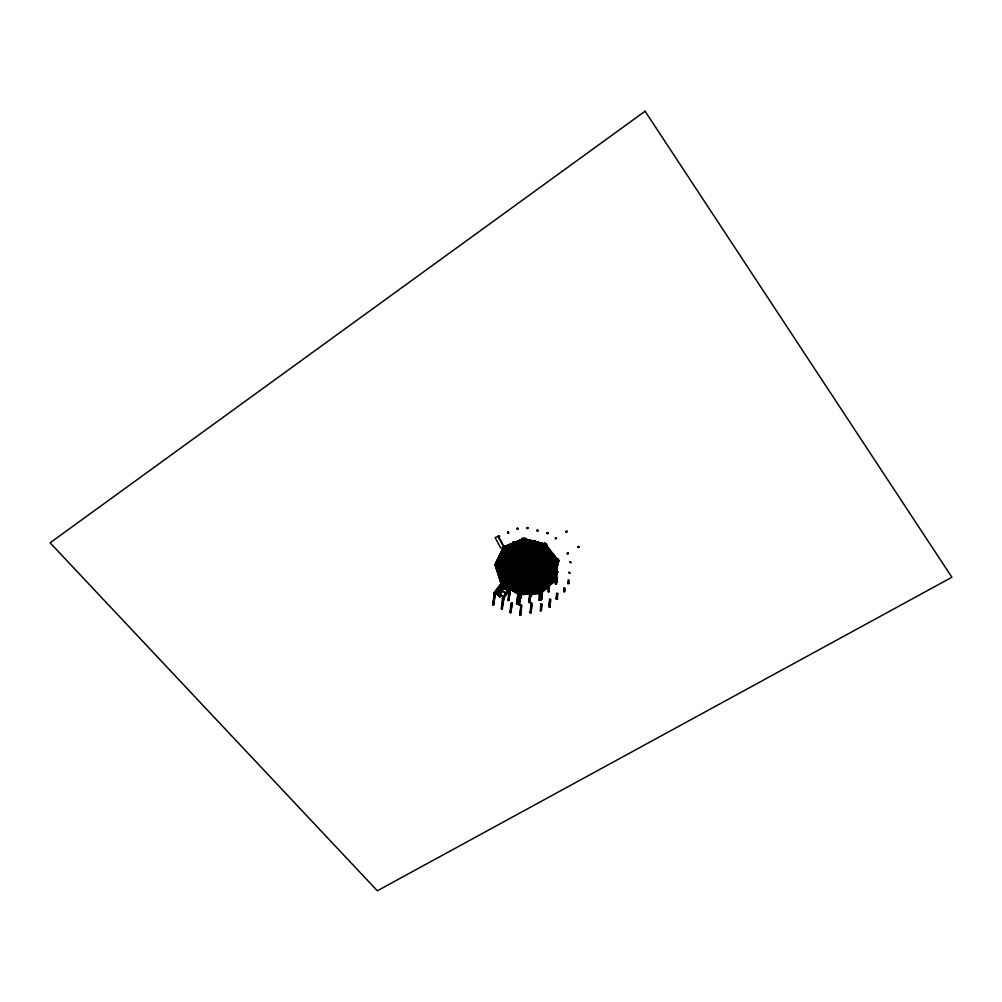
<?xml version="1.0" encoding="UTF-8"?>
<svg xmlns="http://www.w3.org/2000/svg" width="1002" height="1002" viewBox="0 0 1002 1002"><rect width="100%" height="100%" fill="white"/><g stroke="black" fill="none" stroke-linecap="round" stroke-linejoin="round"><path stroke-width="1.5" d="M567.896 583.602L568.911 582.863L567.896 583.602L568.134 579.933M568.835 583.69L569.061 580.008M564.051 587.986L564.452 591.531L564.715 588.575M563.675 588.312L564.164 591.781L564.339 587.748M564.164 591.781L564.99 588.337M557.463 596.29L557.275 599.196L556.611 598.607M556.636 593.121L556.235 598.933L556.899 599.522L557.939 593.134M556.912 594.249L556.511 598.682L557.175 599.271L557.375 596.365M556.235 598.933L557.187 593.998M514.226 566.055L495.188 564.151L495.101 565.153L514.164 566.881L517.458 559.554L503.618 547.23L495.151 564.339L514.226 566.055L518.097 558.978C525.211 553.38 536.483 556.686 539.364 565.228L520.602 576.676L539.352 564.965L557.914 560.844L557.676 560.03L539.126 564.239L539.352 565.291L557.362 566.706M556.348 578.855L556.047 584.028L555.596 580.584M556.899 571.628L538.951 569.887L525.061 578.567L538.938 570.05L557.989 571.779M556.999 570.476L539.038 568.948L523.595 578.455L539.026 569.061M556.348 581.097L556.135 583.953L555.772 580.145L538.375 572.756L532.037 578.116C524.096 580.847 514.214 575.687 514.189 566.694L495.126 564.978L496.078 565.228L501.764 582.45L496.103 565.053L495.126 564.978L500.95 583.126L536.496 560.807M557.175 568.585L539.201 567.057M557.538 564.815L540.642 564.239M557.713 562.924L546.654 562.873M557.801 562.097L549.66 562.197M539.364 565.228L557.914 560.844M555.308 580.834L555.759 584.279L556.624 580.847M556.999 582.613L557.074 581.786L556.072 582.525L556.999 582.613L557.275 578.943M496.053 565.065L504.945 547.255M496.478 565.642L497.581 565.378M496.591 564.113L497.643 564.552M556.937 561.245L555.246 579.219L556.148 579.582L555.095 579.469M557.901 561.02L557.676 560.03L556.724 560.268M556.811 558.828L552.302 561.596M555.759 584.279L555.96 580.258M556.285 578.079C519.875 571.528 581.886 581.373 545.526 575.236M543.785 563.362L537.285 554.895L543.635 563.65L546.265 563.049L557.613 564.076L546.641 562.974L555.571 557.25M556.185 558.039L549.284 562.285M554.707 581.06L550.824 577.49M555.308 579.043L540.266 593.472L518.71 594.562L501.238 583.452L494.161 592.658L498.47 595.338L505.509 586.12L498.47 595.338M543.635 563.65L554.958 556.461M553.217 582.375L545.163 575.186L542.708 574.033L556.561 575.173L539.777 573.232L524.885 554.281L539.903 573.069M511.684 566.656L513.037 566.957M511.746 565.829L512.836 565.579M513.199 566.606L515.529 574.133L513.325 565.792M550.85 599.334L549.635 607.25L548.971 606.661L550.085 600.223M549.635 607.25L550.085 601.375M553.079 562.122L551.639 577.478M553.718 554.883L519.813 575.975L509.667 588.6M550.461 601.05L549.91 606.999L549.246 606.423L549.923 598.996M551.826 583.502L540.566 573.62L539.903 574.284L551.075 584.241M541.644 565.291L541.719 564.552L557.425 565.967L540.629 564.339L554.331 555.672M551.877 561.345L542.032 548.983M537.736 562.372L552.478 553.292M550.749 577.102L552.115 562.335M548.971 606.661L549.547 599.321M553.104 554.081L538.362 563.162M551.075 584.153L538.199 572.831M548.758 586.195L535.97 574.797M548.169 587.122L548.482 592.032L548.82 586.558M548.833 586.195L536.057 574.71M549.109 587.46L548.758 591.794L548.457 586.884M501.463 583.991L502.227 584.467L495.226 593.522L494.462 593.046L501.488 583.803L551.864 552.503M549.209 587.385L548.858 591.706L548.545 586.796M548.482 592.032L549.484 587.134M550.336 578.029L538.562 588.187M550.624 550.912L535.87 560.018M548.006 586.834L535.318 575.373M548.094 586.846L535.306 575.461M551.238 551.714L500.95 583.126M548.319 562.16L539.928 551.676M533.728 576.851L546.616 588.061M547.405 575.674L548.557 563.149M547.994 576.388L554.056 581.636M546.103 576.225L536.558 584.454M545.126 589.351L533.102 578.818M539.377 565.053L538.75 572.192L532.876 577.778L517.959 558.577M543.547 590.829L535.607 583.602L534.442 581.323M545.176 575.085L556.461 576.2L545.526 575.336M546.265 563.049L555.559 557.337M547.593 547.042L538.274 552.891L536.734 554.795M544.387 590.003L534.429 581.423L535.657 593.485L534.266 581.01M548.219 547.843L536.508 555.158L534.968 557.062M540.028 564.038L539.226 573.106M541.055 571.992L540.967 572.906L556.636 574.321L539.865 572.931L551.814 583.59M540.779 610.631L541.218 603.93M541.443 593.046L540.829 598.958L541.493 599.547L542.107 593.635M542.17 591.944L538.274 588.587L537.11 586.32M546.34 545.539L540.266 550.336L542.32 543.234M541.356 603.918L540.917 610.619L540.829 609.805M541.08 593.372L540.541 599.196L541.205 599.785L542.383 593.397M541.218 609.792L540.391 610.656L541.305 610.594L541.744 603.893M542.808 591.481L536.934 586.095L535.782 583.828M546.892 546.153L540.266 550.336M541.305 610.594L541.832 604.707M546.967 546.253L538.512 552.515M539.201 591.481L539.251 600.323L540.178 600.261L540.842 592.971M538.976 563.951L557.663 560.218L544.687 543.923L533.765 557.939L534.605 558.715M555.759 580.321L538.362 572.931L538.763 572.004L556.16 579.394L541.093 593.146L540.679 592.182L554.87 579.757M543.172 570.927L528.254 552.127M543.172 573.883L544.036 564.164M540.541 599.196L541.731 592.808M540.391 610.656L540.829 603.955M541.205 599.785L541.731 593.961M509.467 563.863L524.384 582.663L544.048 570.388M539.251 600.323L539.79 594.487M542.846 563.4L536.709 555.809M540.228 592.195L539.652 600.298L539.552 599.484M541.869 574.422L534.554 580.697M540.316 594.462L539.777 600.286L539.69 599.472M542.345 573.983L552.465 583.026L542.696 574.133M542.27 573.495L543.084 564.389M542.42 571.39L527.503 552.603L529.144 551.501L544.036 570.489M543.272 563.65L554.945 556.548M544.011 546.428L544.888 545.151L556.711 560.456M540.178 600.261L540.754 592.169M543.222 543.472L541.832 548.244M538.8 593.284L538.274 588.5M540.654 572.605L525.737 553.843L526.814 554.093L530.734 540.328M545.439 544.6L544.687 543.923L543.861 545.151L523.332 539.677L504.958 547.468L523.357 539.727M539.264 573.319L533.302 578.58L523.144 579.006M542.17 543.297L540.053 550.524M540.917 562.911L541.443 563.688L554.331 555.759M536.947 586.007L537.874 593.434L537.11 586.408M537.986 574.108L523.069 555.271L537.974 574.196M541.268 542.971L538.287 552.803M536.709 593.422L535.607 583.515M538.763 572.004L556.148 579.582L558.064 560.719L559.003 560.794L557.989 561.546M538.8 571.679L556.724 573.394L541.042 572.092M538.876 570.739L556.799 572.568L538.863 570.827M539.126 567.909L557.074 569.737L539.114 567.996M539.289 566.03L557.25 567.858L539.276 566.117M536.834 593.409L535.769 583.915M538.838 573.67L523.933 554.732M539.026 573.695L524.121 554.757M540.228 542.721L536.521 555.07M537.548 573.407L550.323 584.892M533.552 593.71L531.786 577.954M533.678 593.71L532.137 579.945L533.077 579.795M534.605 593.56L533.089 578.918L534.266 581.11L544.374 590.103M536.709 574.146L549.584 585.544M531.373 603.116L530.546 612.798M531.511 603.116L530.684 612.786L530.584 611.984M532.513 593.685L530.872 577.916M545.126 589.452L533.978 579.432M530.985 611.959L530.058 612.009L530.158 612.823L531.073 612.761L531.899 603.091M534.567 576.125L547.355 587.498L534.58 576.025M531.073 612.761L531.837 605.371M534.617 578.868L533.966 579.532M532.989 577.302L545.865 588.8M535.106 557.713L540.065 564.201L535.106 557.713L526.025 555.133L516.782 558.966L513.262 565.779M531.461 593.748L529.682 577.991L531.624 595.914M535.318 559.417L549.998 550.123L535.256 559.229M536.984 541.894L532.475 557.525M537.11 541.932L532.613 557.563M530.158 612.823L530.985 603.141M533.828 576.676L518.823 558.039M535.945 556.598L536.483 557.388L549.447 549.522L515.354 570.614L498.207 574.296M529.369 602.465L530.058 594.336M540.266 593.472L531.799 577.853M549.096 549.071L535.932 556.799L548.758 548.532L534.968 557.15L539.063 542.42L535.106 556.173L534.216 555.847M530.146 595.138L529.507 602.452L529.419 601.638M530.409 593.91L528.63 578.066L530.546 593.81M532.037 578.116L517.019 559.028L513.638 561.345L528.568 580.095L513.675 561.195M535.932 541.731L531.448 557.262M529.67 594.361L528.981 602.49L529.908 602.427L530.584 594.299M536.057 541.756L531.574 557.3M529.908 602.427L530.835 593.647M532.488 578.73L524.008 579.457L523.645 580.734M530.747 577.929L532.5 593.785M531.085 578.329L516.143 559.655M533.502 557.876L538.137 542.282L534.204 555.935M528.981 602.49L529.757 595.163M529.357 579.482L514.439 560.632L529.469 579.319M533.853 541.118L529.369 556.749M528.304 594.048L526.513 578.292M528.442 594.036L526.526 578.204M530.321 578.88L515.291 560.093M526.351 594.073L524.547 578.329M527.265 594.011L525.474 578.267M527.403 594.011L525.599 578.254M525.173 594.148L523.482 579.444M525.311 594.136L523.733 580.396M526.864 581.06L512.035 562.26M529.507 556.774L534.229 540.479L535.143 540.717L530.409 557.012M526.977 580.985L512.022 562.347M531.774 540.592L527.428 556.26M527.703 578.217L529.357 593.973M526.213 594.173L524.647 580.333L523.72 580.484M525.248 582.137L510.319 563.324M526.939 567.984L526.852 568.773L527.215 568.021M527.303 567.232L527.002 568.447L526.238 567.307M528.342 556.486L514.565 565.404L498.107 558.302M526.088 567.633L527.215 568.923L527.303 568.134M527.215 568.923L527.829 567.057L526.601 566.556L525.987 568.435M530.86 540.366L526.401 555.997M521.366 605.246L520.288 614.977L521.466 606.047M527.515 552.515L524.109 554.845M527.29 556.323L531.761 540.679M520.852 605.283L519.9 614.99L520.815 614.94L521.766 605.221M529.808 540.191L525.511 554.782L518.147 540.855M523.345 578.392L516.331 573.645M518.084 559.154L504.269 546.654L518.084 559.154L526.125 556.022M526.601 553.304L541.619 572.104M522.029 594.349L521.215 587.335M522.167 594.336L521.316 587.009M524.033 579.281L524.284 579.92M519.9 614.99L521.24 605.258M524.246 578.617L532.062 577.929M522.28 577.428L512.272 590.328M520.263 595.802L519.211 604.619L519.111 603.805M522.38 577.59L512.285 590.241M524.948 556.185L517.17 541.343M525.073 555.384L517.37 558.527M519.65 595.025L518.673 604.657L519.6 604.594L520.84 594.311M516.644 592.959C522.743 585.869 526.113 578.392 515.88 592.483M525.198 556.085L522.894 538.074L522.042 538.425L522.455 539.189M525.524 554.695L525.248 552.252M522.067 584.379L523.207 594.361L521.967 584.805M521.115 594.399L520.564 589.627M523.157 577.979L513.162 590.779M527.603 539.552L524.923 549.547L525.198 551.989L528.768 539.928L525.236 552.34L518.986 540.504M524.121 594.311L522.806 581.836L523.47 579.532L514.026 591.33M517.846 593.56L516.581 603.843L517.358 604.319L518.948 594.85M521.391 576.964L511.396 589.79M524.071 554.269L524.923 553.843M521.516 576.952L511.508 589.852L509.767 588.675M523.996 556.486L516.093 541.694M524.935 549.459L519.95 540.103M525.649 539.051L524.284 543.936L524.56 546.391C529.782 530.722 523.545 544.499 524.898 549.109M518.71 594.562L523.37 578.217L524.271 578.43L519.612 594.775L541.118 592.959L555.772 580.145M539.853 592.495L519.825 593.948L539.84 592.683M518.673 604.657L519.737 595.839M510.632 589.314L520.526 576.325M517.358 604.319L518.698 593.109M524.209 547.731L511.245 552.866M501.726 582.488L518.948 593.723L500.975 582.939M516.744 593.121L521.203 587.423L520.552 589.715L517.52 593.51M521.228 557.701L512.824 542.22L513.663 541.869L522.08 557.275M521.341 556.348L536.358 575.186L521.328 556.436M522.205 555.809L537.11 574.722L522.318 555.734M498.771 536.997L499.61 536.646L499.196 535.882L495.101 537.573L500.8 548.107L524.171 538.775L504.231 546.829M524.271 539.677L544.124 544.837M515.779 592.42L522.055 584.467L522.731 582.074L514.903 591.869M520.151 558.051L512.235 543.284M523.921 554.82L520.577 556.899L535.456 575.874L520.577 556.811M523.219 539.013L523.332 539.903M518.773 575.223L508.891 588.212L518.76 575.323M521.103 557.751L513.312 542.921M517.132 574.196L507.037 586.959M519.687 557.513L534.605 576.4L519.8 557.438M521.867 539.402L524.284 543.936M511.133 603.354L509.968 612.247L510.744 612.723L511.972 602.903M516.03 572.342L498.783 576.213L515.992 572.217M517.458 559.554L503.593 547.418L504.319 548.031L503.593 547.418L504.269 546.654M511.646 602.703L510.406 612.51L512.085 602.979M507.025 587.059L515.754 575.762M510.744 612.723L512.41 603.179M516.268 573.232L499.121 577.227M518.36 558.79L510.431 544.023L517.232 557.062L516.393 557.413L509.354 544.474L516.756 558.352L501.338 551.801L515.692 558.039L515.316 558.79L500.912 552.653M499.372 578.029L514.402 574.547M497.906 573.382L515.116 569.474M516.043 562.347L499.635 555.146M500.073 554.294L516.544 561.295M516.756 558.352L514.79 556.611L501.789 550.85M515.429 570.601L534.63 558.54M515.479 574.422L506.148 586.508L514.978 575.273M516.907 560.632L500.449 553.542M517.207 559.053L520.539 557.062M515.704 571.303L498.508 575.211M517.345 559.78L500.925 552.565M512.974 575.962L510.782 577.403L499.973 579.845M513.249 575.373L510.331 566.531M514.189 566.694L497.017 570.639M513.287 575.774L505.284 585.97M514.815 564.715L498.357 557.726M515.241 563.863L498.733 556.974M514.126 573.833L514.389 574.634M514.865 568.673L497.593 572.568M515.679 562.999L499.209 556.01M508.778 599.659L510.168 589.401M512.272 554.269L502.152 550.186L514.527 556.273M509.317 589.852L507.926 600.123L508.703 600.599L510.469 587.999M514.652 557.262L510.419 565.529M514.79 556.611L508.39 544.863M508.703 600.599L510.795 588.212M512.448 575.862L509.342 566.443M515.253 542.044L523.144 556.924L515.128 542.095M507.976 579.043C490.216 582.613 505.659 580.859 510.481 577.503M511.872 565.541L512.247 564.79M510.795 577.315L504.419 585.318M512.06 567.22L511.797 566.418L496.716 569.725M512.799 561.796L527.816 580.559L512.786 561.884M509.53 588.825C510.444 590.165 502.265 600.624 502.503 597.843L519.637 575.874L539.026 564.314M496.754 569.837L512.811 566.067L497.506 559.442M508.365 600.398L509.855 589.038L502.403 598.532M512.548 554.607L507.538 545.301L512.26 554.356L502.641 549.121M514.164 542.483L522.18 557.312M509.492 577.691L505.684 566.117M501.238 586.583L508.189 590.917L501.301 586.145M508.189 590.917L508.465 590.191L501.526 585.857M511.283 554.269L505.772 565.103M498.971 589.163L505.897 593.485M496.416 568.81L509.717 565.792L497.08 560.293L510.093 565.917L512.799 566.155M505.835 593.923L506.123 593.209L500.336 589.602M508.29 578.855L503.53 584.867M510.106 565.817L496.441 569.023M508.703 578.179L504.695 566.03M511.07 562.861L526.1 581.611L511.058 562.949M502.503 597.843L501.326 608.565L502.09 609.041L504.081 598.031M510.569 553.63L504.783 565.015M504.607 585.757L497.593 594.787L504.72 585.819M503.142 598.419L501.651 608.765L503.755 597.831M505.747 579.995L501.038 565.692M501.764 608.828L503.317 597.555M503.505 596.929L496.629 592.169L503.568 596.491M505.797 580.396L502.766 584.391M502.09 609.041L503.643 597.756M503.718 596.641L496.779 592.332M503.017 548.37L510.031 552.265M510.306 552.515L506.473 545.652M503.73 585.206L496.867 594.123M496.228 561.997L503.893 565.353L506.624 565.504M503.843 585.281L496.729 594.249M506.999 565.541L496.103 567.996M501.714 585.13L500.95 584.654L499.196 596.365L499.985 596.854L502.252 584.291L495.251 593.334M507.2 550.624L500.136 564.602M502.779 584.304L502.152 584.968M502.854 584.667L501.125 586.734M502.966 584.73L495.138 594.023L502.578 584.492M508.064 550.511L505.634 546.002M501.063 584.279L494.049 593.334L501.238 583.452M503.906 565.266L495.827 566.982M499.647 596.641L501.526 583.615L502.265 583.302M500.061 595.902L501.789 584.204L501.276 584.855M499.985 596.854L502.002 583.928M502.115 584.003L494.9 593.322M498.896 589.602L499.184 588.888M500.562 581.661L507.964 579.131M495.802 567.069L503.518 565.228M499.985 579.757L510.469 577.603M495.564 566.18L500.812 564.978L495.802 562.861M499.397 577.941L515.466 574.509L513.274 575.862L499.672 578.943M493.573 604.457L492.946 605.058L494.963 592.382L495.727 592.858L493.385 605.333L492.608 604.845L494.487 592.858M493.385 605.333L495.289 592.595M495.852 593.71L498.508 590.128M494.049 593.334L494.237 592.495L498.495 595.15M492.946 605.058L494.788 593.247L498.508 588.45M498.771 556.962L515.228 563.951M506.611 565.604L496.654 561.145M522.618 579.507L522.743 580.509M519.612 594.775L519.85 593.76M524.422 538.888L524.785 538.112M527.365 528.492L527.728 527.703M524.948 539.026L525.173 538.212L524.259 537.974L524.033 538.788L544.863 544.023L545.088 543.209L543.948 543.798M526.1 539.264L524.422 545.163L521.453 539.577M527.14 539.514L524.747 547.969L520.489 539.978M524.885 549.196L527.603 539.64M528.179 539.777L525.061 550.762L519.512 540.366M529.231 540.04L525.374 553.555L518.548 540.767M526.363 553.981L530.271 540.303M526.839 556.21L531.31 540.566M527.879 556.461L532.35 540.829M528.33 556.573L532.939 540.98L528.455 556.611L514.364 565.654L497.856 558.778L512.235 564.877M528.906 556.724L533.39 541.093M519.124 594.462L519.349 593.685M523.532 579.093L523.758 578.304M529.945 556.987L534.63 540.579M537.373 531.01L537.611 530.183M519.249 594.499L519.474 593.71M523.658 579.131L523.883 578.342M534.517 541.431L534.755 540.617M537.498 531.035L537.736 530.221M530.985 557.237L535.469 541.606M532.012 557.5L536.521 541.869M533.051 557.763L537.56 542.132M534.655 556.047L538.6 542.395M539.64 542.658L535.732 556.16L548.482 548.282M540.679 542.921L537.498 553.893L547.856 547.48M541.719 543.184L539.276 551.614L547.23 546.691M542.758 543.447L541.042 549.334L546.616 545.89M544.337 543.886L544.574 543.084M547.355 533.515L547.593 532.701M544.462 543.923L544.7 543.109M547.493 533.552L547.731 532.726M527.829 567.057L527.578 568.172L526.726 567.821M539.489 573.795L540.629 573.895M553.492 579.369L554.294 580.095M556.598 579.093L556.987 578.379M514.94 574.058L514.314 574.885M515.955 575.323L514.853 575.561M526.902 566.831L527.891 567.007M503.142 584.629L506.874 579.807L500.436 581.26M504.019 585.181L509.379 578.267L500.136 580.358M504.895 585.719L511.872 576.726L499.835 579.444M505.772 586.27L514.377 575.186L499.547 578.542M492.608 604.845L493.898 604.669M499.196 596.365L500.499 596.177M506.649 586.821L515.354 575.611M499.535 596.578L500.161 595.977M507.526 587.36L517.508 574.522M508.39 587.911L518.385 575.073M506.273 591.869L508.052 589.439M509.267 588.462L519.261 575.624M534.554 557.087L535.168 556.31M543.522 544.938L543.234 545.94M534.104 558.152L534.63 557.475L534.204 558.214M545.013 544.136L544.487 544.825L545.126 544.211M510.143 589.001L520.138 576.175M510.532 589.239L520.514 576.413M534.517 558.615L545.464 544.412M536.27 556.999L535.331 557.575M511.02 589.552L521.015 576.726M511.884 590.09L521.892 577.277M512.761 590.641L522.768 577.828M513.249 590.942L521.992 579.67L522.756 580.246L514.013 591.418M513.638 591.18L522.368 580.008M501.326 608.565L502.616 608.377M507.926 600.123L509.216 599.935M514.514 591.731L523.144 580.684L524.71 594.274M508.252 600.323L508.891 599.735M514.89 591.969L522.806 581.836M515.379 592.27L522.393 583.314L523.658 594.336M516.255 592.821L521.629 585.945L522.618 594.399M517.12 593.359L520.877 588.575L521.566 594.474M509.968 612.247L511.258 612.059M516.581 603.843L517.871 603.667M510.306 612.447L510.82 611.784M517.433 603.392L516.907 604.056L518.172 593.773L517.019 604.118L517.546 603.454M556.624 561.684L555.484 561.571M555.233 560.769L556.473 559.93M504.344 548.582L505.396 549.021M505.547 547.493L506.048 548.432M515.629 558.139L516.368 559.091M516.28 557.563L517.245 558.214M555.108 583.678L556.423 583.703M547.818 591.443L549.134 591.468M563.512 591.193L564.827 591.205M503.543 586.082L503.004 585.331M509.454 563.951L513.638 561.345M545.714 544.524L546.478 544.048M555.484 538.462L556.26 537.986M566.092 531.887L566.869 531.411M545.789 544.625L546.553 544.149M555.571 538.562L556.335 538.087M566.18 531.999L566.957 531.511M546.027 544.925L546.791 544.449L546.253 543.76L545.476 544.224L557.876 560.08L558.64 559.617L557.337 559.392M515.078 569.762L533.841 557.989L515.103 569.574L497.894 573.47M534.968 558.978L549.722 549.86M535.594 559.767L550.336 550.662M536.208 560.556L550.962 551.451M501.213 583.227L501.952 582.776M536.834 561.333L551.576 552.24M501.288 583.327L502.04 582.876M501.526 583.615L551.851 552.59M502.653 583.352L503.492 582.575M537.46 562.122L552.202 553.041M537.723 562.473L552.478 553.38M538.074 562.911L552.816 553.83M538.7 563.7L553.442 554.62M541.18 563.337L554.056 555.409M554.682 556.21L541.944 564.038L557.475 565.441M555.296 556.999L544.95 563.349L557.575 564.489M555.91 557.788L547.956 562.673L557.663 563.55M556.536 558.577L550.975 561.984L557.751 562.598M557.563 559.692L558.327 559.216M577.916 547.205L578.693 546.729M557.638 559.792L558.415 559.316M577.991 547.305L578.768 546.829M503.618 546.002L504.87 546.428M532.287 579.407L533.114 580.133M533.841 578.78L533.953 579.795M540.028 591.155L540.992 591.919M539.878 592.545L540.717 592.22M495.677 566.669L502.152 565.191L495.965 562.573M495.977 567.595L505.246 565.479L496.391 561.721M496.278 568.51L508.352 565.754L496.817 560.87M496.566 569.424L511.446 566.03L497.255 560.005M496.867 570.338L511.909 566.919M497.167 571.253L514.389 567.332M497.468 572.167L514.69 568.247M497.769 573.081L514.978 569.174M540.379 563.763L541.518 563.875M498.057 573.983L515.266 570.088M539.239 564.589L540.166 564.502M556.874 560.581L557.813 560.494M498.194 574.384L515.404 570.489M498.357 574.897L515.567 571.002M540.842 565.266L541.769 564.69M498.658 575.812L515.855 571.917M498.946 576.726L516.143 572.831M499.247 577.628L514.251 574.234M519.023 593.372L519.312 592.458M519.913 593.597L520.213 592.683M522.956 540.328L523.47 541.28M524.409 541.218L524.697 540.216M517.583 541.168L524.923 554.031M525.85 553.968L526 554.958M539.164 599.509L540.091 599.447M528.881 601.663L529.808 601.613M518.585 603.843L519.6 604.594M519.8 614.188L520.815 614.94M558.966 561.158L558.039 561.07L558.953 561.27M570.839 562.222L569.9 562.135L570.827 562.347M541.681 564.965L557.388 566.38M539.314 565.704L557.3 567.32M539.239 566.644L557.212 568.272M539.151 567.583L557.125 569.211M495.163 564.502L496.078 564.702M500.8 565.078L503.505 565.316M509.705 565.88L506.987 565.629L496.641 561.233M513.3 566.143L514.214 566.343M539.076 568.535L557.037 570.151M538.988 569.474L556.949 571.09M557.099 571.228L557.964 572.129L538.901 570.414M568.923 572.656L569.837 572.856M538.825 571.353L556.761 572.981M541.005 572.505L556.674 573.921M556.586 574.86L541.105 573.457L552.14 583.314M556.498 575.799L543.936 574.66L552.891 582.65M556.411 576.726L546.754 575.862L553.643 581.999M556.323 577.666L549.584 577.064L554.382 581.348M557.037 582.137L556.11 582.062L557.037 582.262M568.873 583.214L567.946 583.126L568.86 583.339M518.961 593.585L519.85 593.81M526.513 567.357L527.741 567.846M501.1 552.277L515.504 558.415M500.674 553.142L517.157 560.156M500.248 554.006L516.719 561.007M500.061 554.382L516.531 561.383M499.81 554.857L516.28 561.871M499.384 555.722L515.855 562.723M539.452 572.681L538.6 572.33L539.389 572.793M499.196 556.097L515.667 563.099M498.958 556.586L515.416 563.575M498.533 557.438L514.99 564.427M497.681 559.154L512.047 565.253M502.816 548.833L509.029 551.476L506.035 545.915M502.39 549.697L511.283 553.48L506.999 545.526M501.964 550.561L513.525 555.484L507.964 545.126M501.526 551.426L515.767 557.475L508.916 544.737M501.927 582.35L502.941 581.899M501.463 586.295L508.402 590.629M499.121 589.314L506.06 593.647M514.965 575.361L515.742 575.849M544.149 544.612L544.925 545.101M541.205 598.632L541.869 599.221M549.622 606.097L550.286 606.673M540.917 598.87L541.581 599.459M549.346 606.335L550.01 606.924M533.402 577.139L546.19 588.512M556.887 598.357L557.55 598.945M534.291 579.244L545.451 589.163M544.7 589.815L533.678 580.008L535.193 593.61M543.961 590.466L535.018 582.513L536.233 593.547M543.222 591.117L536.358 585.005L537.285 593.472M542.483 591.756L537.686 587.498L538.337 593.409M540.228 573.996L551.401 583.966M537.861 573.207L550.649 584.617M537.122 573.858L549.91 585.268M536.371 574.522L549.159 585.919M503.893 546.979L504.657 547.505M517.057 558.715L517.821 559.229M535.632 575.173L548.42 586.571M534.893 575.837L547.681 587.222M534.154 576.488L546.929 587.873M533.828 576.776L546.604 588.149M563.888 590.867L564.539 591.456M515.604 573.921L516.143 574.609M506.461 545.739L510.018 552.352M498.833 536.032L499.247 536.796M504.106 545.802L504.52 546.578L503.981 545.852M498.708 536.083L499.121 536.847M498.357 536.17L504.031 546.766M497.994 536.32L503.68 546.917M512.222 543.372L520.151 558.139M511.809 543.547L519.725 558.314M510.845 543.936L518.76 558.703M509.88 544.337L516.807 557.237M508.377 544.95L514.514 556.361M516.619 541.556L524.522 556.361M515.654 541.957L523.57 556.749M514.69 542.358L522.606 557.137M532.889 577.603L541.093 593.146M532.939 578.492L532.538 577.741L532.813 578.542M540.754 593.096L540.354 592.357L540.642 593.146M508.052 532.212L508.465 532.976M513.3 542.019L521.641 557.538M507.926 532.262L508.34 533.026M513.187 542.069L513.6 542.833M512.773 543.147L520.689 557.926M517.17 528.43L517.708 529.156M522.405 538.274L522.931 538.988M520.902 539.802L524.61 546.741M556.761 560.243L557.012 561.045M521.178 595.288L521.503 598.044M524.998 578.392L526.802 594.136M524.171 580.459L525.749 594.211M530.271 578.054L532.037 593.81M529.219 578.116L530.997 593.873M524.171 538.775L526.1 556.21M523.77 538.8L523.871 539.64M525.624 555.221L525.724 556.047M528.167 578.179L529.945 593.935M523.633 538.813L523.733 539.652M525.499 555.221L525.587 556.06M524.522 554.056L524.685 555.108M527.102 578.254L528.893 594.011M526.05 578.317L527.854 594.073M532.601 579.92L534.141 593.672M531.323 577.979L533.089 593.748M551.25 578.217L538.963 589.163L551.25 578.217M552.841 561.133L542.608 548.069L552.841 561.133M547.368 562.372L539.377 552.215L547.368 562.372M546.503 575.298L547.606 563.187L546.503 575.298M547.017 576.426L536.972 585.431L547.017 576.426M542.783 574.622L534.955 581.686L542.783 574.622M537.723 588.525L521.053 589.765L537.723 588.525M541.832 547.58L524.685 543.272L541.832 547.58M538.149 589.314L520.802 590.604L538.149 589.314M541.268 548.307L524.785 544.174L541.268 548.307M535.719 584.78L522.18 585.832L535.719 584.78M539.176 551L525.161 547.493L539.176 551M536.145 585.581L521.942 586.671L536.145 585.581M568.961 572.292L569.812 573.207L568.961 572.292M569.938 561.784L570.789 562.698L569.938 561.784M538.613 551.726L525.261 548.382L538.613 551.726M533.715 581.035L523.307 581.886L533.715 581.035M536.521 554.407L525.637 551.689L536.521 554.407M534.141 581.836L523.069 582.726L534.141 581.836M535.957 555.133L525.737 552.578L535.957 555.133M529.657 556.912L514.176 566.656L529.657 556.912M526.814 567.032L526.513 568.259L526.814 567.032M520.176 594.988L519.074 604.632L520.038 595M521.303 585.418L510.043 578.367L521.303 585.418M522.192 582.312L512.999 576.551L522.192 582.312M522.43 581.473L513.788 576.062L522.43 581.473M523.132 579.056L516.093 574.634L523.132 579.056M519.938 590.191L505.509 581.16L519.938 590.191M520.176 589.351L506.298 580.672L520.176 589.351M524.697 551.751L514.59 556.047L524.697 551.751M524.798 552.641L515.304 556.686L524.798 552.641M521.065 586.258L509.241 578.855L521.065 586.258M524.322 548.445L511.934 553.68L524.322 548.445M523.745 543.334L507.839 550.035L523.745 543.334M523.846 544.236L508.565 550.674L523.846 544.236M517.896 574.672L508.014 587.673L517.884 574.772M519.199 558.44L511.283 543.673L519.186 558.54M515.855 573.77L516.381 574.634L515.855 573.77M514.527 567.646L497.33 571.766L514.514 567.733M513.963 556.448L509.404 565.616L513.963 556.448M504.958 580.484L500.073 565.429L504.958 580.484M507.939 551.087L501.1 564.865L507.939 551.087M527.202 527.566L526.977 528.392L527.891 528.618L528.117 527.803L527.202 527.566M537.21 530.083L536.984 530.91L537.899 531.135L538.137 530.321L537.21 530.083M547.205 532.601L546.967 533.415L547.881 533.653L548.119 532.826L547.205 532.601M645.075 111.222L50.1 542.808L377.341 890.778L951.9 577.265L645.075 111.222M556.022 537.686L555.258 538.174L555.797 538.863L556.573 538.387L556.022 537.686M566.644 531.11L565.867 531.586L566.406 532.3L567.182 531.812L566.644 531.11M516.581 573.758L515.83 574.221L516.656 573.845M567.871 552.929L567.094 553.405L567.633 554.093L568.41 553.63L567.871 552.929M578.467 546.428L577.691 546.904L578.229 547.606L579.006 547.13L578.467 546.428M568.096 553.229L567.332 553.705L568.172 553.329M508.415 532.062L507.563 532.413L507.976 533.177L508.828 532.826L508.415 532.062M517.658 528.229L516.807 528.58L517.22 529.357L518.072 529.006L517.658 528.229"/></g></svg>
